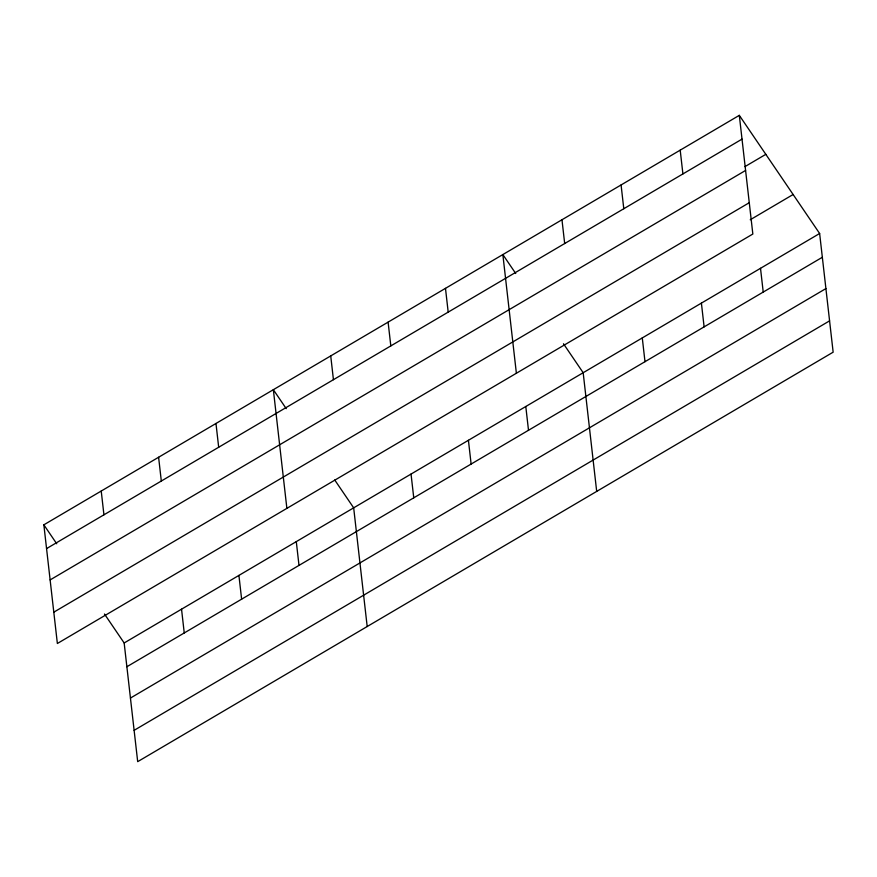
<?xml version="1.0" encoding="UTF-8"?>
<svg xmlns="http://www.w3.org/2000/svg" width="877" height="877" viewBox="0 0 877 877"><rect width="100%" height="100%" fill="white"/><g stroke="black" fill="none" stroke-linecap="round" stroke-linejoin="round"><path stroke-width="1.32" d="M739.311 115.347L752.839 234.027L57.367 643.499L43.85 524.819L739.311 115.347L819.633 233.501L833.15 352.181L137.689 761.653L124.161 642.973L104.473 614.01M46.558 548.596L742.019 139.125M744.957 166.619L765.818 154.341M50.132 579.916L745.593 170.445M53.804 612.179L749.265 202.708M750.241 219.765L793.126 194.508M124.161 642.973L819.633 233.501M126.869 666.739L822.341 257.268M130.443 698.059L825.904 288.588M134.115 730.333L829.576 320.861M515.731 273.503L502.85 254.571L516.378 373.251M563.483 343.762L583.172 372.725L596.689 491.394M286.231 408.638L273.35 389.695L286.878 508.375M334.74 479.993L353.672 507.849L367.189 626.529M43.85 524.819L56.72 543.762M760.512 268.307L763.22 292.074M701.403 303.113L704.11 326.88M680.201 150.153L682.909 173.931M642.282 337.919L644.99 361.686M621.08 184.959L623.788 208.737M561.971 219.765L564.678 243.532M525.794 406.5L528.502 430.278M468.417 440.287L471.124 464.054M445.483 288.358L448.191 312.124M411.039 474.062L413.758 497.84M388.105 322.133L390.813 345.9M330.728 355.919L333.435 379.686M296.294 541.624L299.002 565.402M238.917 575.411L241.624 599.177M215.972 423.481L218.68 447.248M181.539 609.186L184.247 632.964M158.605 457.257L161.313 481.034M101.228 491.043L103.935 514.81"/></g></svg>
